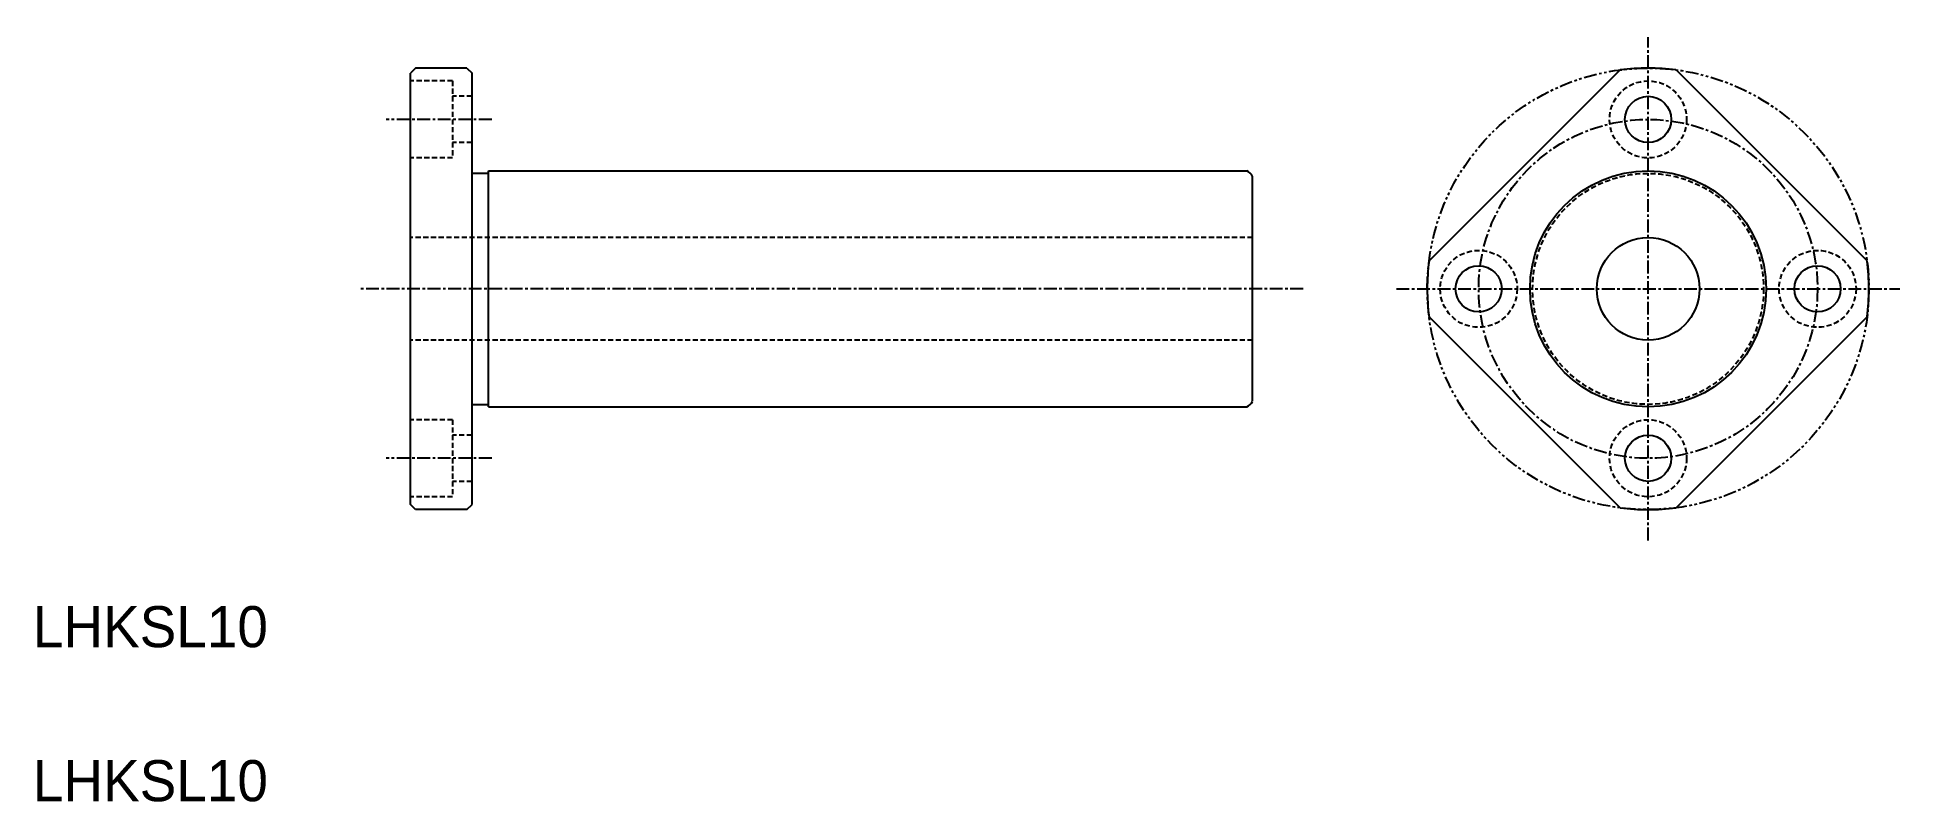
# Model space of a CAD drawing. Extents: x 236 to 417, y 134 to 209.
import ezdxf

# ---------------------------------------------------------------- set-up
doc = ezdxf.new("R2010")
doc.units = 0
for name, pattern in [('CENTER', [2, 1.25, -0.25, 0.25, -0.25]), ('DASHED', [0.75, 0.5, -0.25]), ('PHANTOM', [2.5, 1.25, -0.25, 0.25, -0.25, 0.25, -0.25])]:
    doc.linetypes.add(name, pattern=pattern)
doc.layers.get('0').update_dxf_attribs({"linetype": 'CONTINUOUS'})
doc.layers.add('CENTER', color=1, linetype='CENTER')

msp = doc.modelspace()

# ---------------------------------------------------------------- linework, layer by layer
at = {"color": 7, "linetype": 'CONTINUOUS'}
for p, q in [((272.93, 205.81), (272.43, 205.31)), ((272.43, 163.31), (272.43, 205.31)), ((277.93, 205.81), (272.93, 205.81)), ((277.93, 205.81), (278.43, 205.31)), ((278.43, 163.31), (278.43, 205.31)), ((390.24, 205.64), (371.63, 187.03)), ((414.28, 187.03), (395.67, 205.64)), ((278.43, 195.56), (280.03, 195.56)), ((280.03, 195.81), (353.88, 195.81)), ((280.03, 172.81), (280.03, 195.81)), ((354.43, 173.36), (354.43, 195.27)), ((390.24, 162.99), (371.63, 181.6)), ((414.28, 181.6), (395.67, 162.99)), ((278.43, 173.06), (280.03, 173.06)), ((280.03, 172.81), (353.88, 172.81)), ((291.8, 172.81), (291.8, 172.81)), ((305.18, 172.81), (305.18, 172.81)), ((272.93, 162.81), (272.43, 163.31)), ((277.93, 162.81), (278.43, 163.31)), ((277.93, 162.81), (272.93, 162.81))]:
    msp.add_line(p, q, dxfattribs=at)
at = {"color": 3, "linetype": 'DASHED'}
for p, q in [((276.53, 204.56), (272.43, 204.56)), ((276.53, 204.56), (276.53, 197.06)), ((278.43, 203.06), (276.53, 203.06)), ((278.43, 198.56), (276.53, 198.56)), ((276.53, 197.06), (272.43, 197.06)), ((354.43, 189.31), (272.43, 189.31)), ((354.43, 179.31), (272.43, 179.31)), ((276.53, 171.56), (272.43, 171.56)), ((276.53, 171.56), (276.53, 164.06)), ((278.43, 170.06), (276.53, 170.06)), ((278.43, 165.56), (276.53, 165.56)), ((276.53, 164.06), (272.43, 164.06))]:
    msp.add_line(p, q, dxfattribs=at)
at = {"color": 3, "linetype": 'PHANTOM'}
msp.add_circle((392.95, 184.31), 21.5, dxfattribs=at)
at = {"color": 3, "linetype": 'DASHED'}
for centre, radius in [((392.95, 200.81), 3.75), ((392.95, 184.31), 11.25), ((376.45, 184.31), 3.75), ((409.45, 184.31), 3.75), ((392.95, 167.81), 3.75)]:
    msp.add_circle(centre, radius, dxfattribs=at)
at = {"color": 7, "linetype": 'CONTINUOUS'}
for centre, radius in [((392.95, 200.81), 2.25), ((392.95, 184.31), 11.5), ((392.95, 184.31), 5), ((376.45, 184.31), 2.25), ((409.45, 184.31), 2.25), ((392.95, 167.81), 2.25)]:
    msp.add_circle(centre, radius, dxfattribs=at)
for centre, radius, start, end in [((392.95, 184.31), 21.5, 82.7492, 97.2508), ((353.28, 194.66), 1.3, 27.7958, 62.2042), ((392.95, 184.31), 21.5, 172.7492, 187.2508), ((392.95, 184.31), 21.5, 352.7492, 7.2508), ((353.28, 173.96), 1.3, 297.7958, 332.2042), ((392.95, 184.31), 21.5, 262.7492, 277.2508)]:
    msp.add_arc(centre, radius, start, end, dxfattribs=at)
at = {"layer": 'CENTER', "color": 1, "linetype": 'CENTER'}
for p, q in [((392.95, 159.81), (392.95, 208.81)), ((280.35, 200.81), (270.08, 200.81)), ((359.36, 184.31), (267.53, 184.31)), ((368.45, 184.31), (417.45, 184.31)), ((280.35, 167.81), (270.08, 167.81))]:
    msp.add_line(p, q, dxfattribs=at)
msp.add_circle((392.95, 184.31), 16.5, dxfattribs=at)

# ---------------------------------------------------------------- texts
at = {"color": 7, "linetype": 'CONTINUOUS'}
for p in [(235.66, 149.41), (235.66, 134.41)]:
    msp.add_text('LHKSL10', height=4, dxfattribs=at).set_placement(p)

doc.saveas('drawing.dxf')
